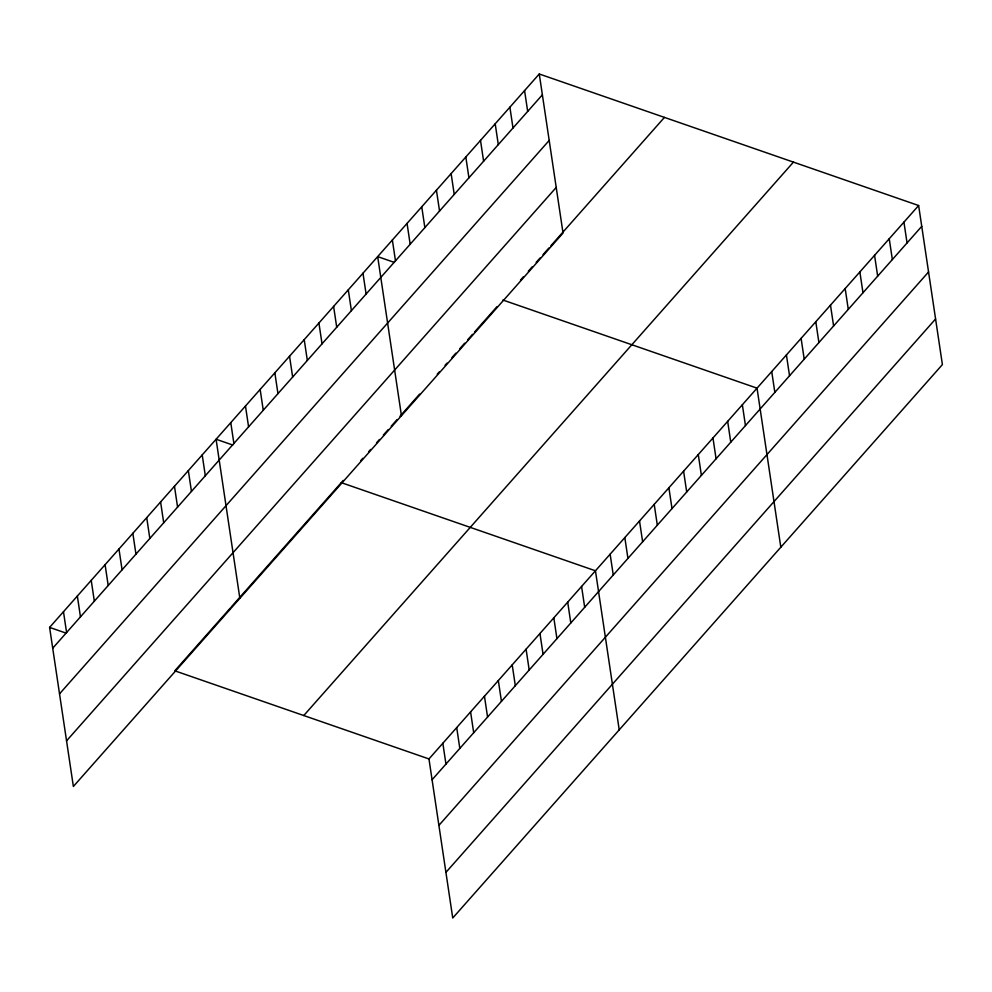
<?xml version="1.0" encoding="UTF-8"?>
<svg xmlns="http://www.w3.org/2000/svg" width="992" height="992" viewBox="0 0 992 992"><rect width="100%" height="100%" fill="white"/><g stroke="black" fill="none" stroke-linecap="round" stroke-linejoin="round"><path stroke-width="1.49" d="M539.264 73.991L563.034 233.058L73.371 786.47L49.6 627.403L539.264 73.991L918.629 205.53L942.4 364.597L452.736 918.009L428.966 758.942L918.629 205.53M52.712 648.222L542.376 94.81M59.532 693.842L549.196 140.43M66.551 740.85L556.214 187.438M230.28 608.096L174.79 670.815L428.966 758.942M231.272 606.968L343.232 480.438M360.865 460.511L362.824 458.304M368.702 451.658L370.661 449.45M376.526 442.804L379.465 439.481M383.383 435.054L388.281 429.524M391.22 426.2L397.098 419.566M400.036 416.243L419.616 394.109M437.249 374.182L439.208 371.963M445.086 365.329L447.045 363.109M451.943 357.579L455.861 353.152M459.78 348.725L464.665 343.195M467.604 339.872L472.502 334.341M474.461 332.122L496.992 306.664M520.49 280.104L523.429 276.78M528.327 271.25L532.245 266.823M536.164 262.396L540.082 257.97M543.021 254.646L548.898 248M550.858 245.793L664.454 117.391M303.775 715.53L793.439 162.118M432.078 779.762L921.742 226.35M438.898 825.381L928.562 271.969M445.916 872.39L935.58 318.978M394.37 262.409L377.679 256.618L401.45 415.685M502.87 300.018L757.032 388.157L780.816 547.224M232.773 445.036L216.082 439.245L239.853 598.312M341.273 482.645L595.448 570.784L619.219 729.852M49.6 627.403L66.29 633.194M903.935 222.134L907.048 242.953M889.241 238.737L892.354 259.557M874.56 255.341L877.672 276.16M859.866 271.932L862.978 292.764M845.172 288.536L848.284 309.368M830.49 305.139L833.602 325.959M815.796 321.743L818.908 342.562M801.102 338.346L804.214 359.166M786.42 354.95L789.533 375.77M771.726 371.554L774.839 392.373M742.351 404.761L745.463 425.58M727.657 421.364L730.769 442.184M712.963 437.956L716.075 458.788M698.281 454.559L701.394 475.391M683.587 471.163L686.7 491.995M668.893 487.766L672.006 508.586M654.212 504.37L657.324 525.19M639.518 520.974L642.63 541.793M624.824 537.577L627.936 558.397M610.142 554.181L613.254 575M524.57 90.594L527.682 111.414M581.572 586.458L584.685 607.29M509.888 107.198L513 128.018M567.697 602.144L570.809 622.964M495.194 123.802L498.306 144.621M553.821 617.818L556.934 638.65M480.5 140.393L483.612 161.225M539.958 633.504L543.07 654.323M465.818 156.996L468.931 177.828M526.082 649.177L529.195 670.009M451.124 173.6L454.237 194.432M512.207 664.863L515.319 685.683M436.43 190.204L439.543 211.023M498.331 680.537L501.444 701.369M421.749 206.807L424.861 227.627M484.456 696.223L487.568 717.042M407.055 223.411L410.167 244.23M470.58 711.896L473.692 732.728M392.361 240.014L395.473 260.834M456.704 727.582L459.817 748.402M442.841 743.268L445.954 764.088M362.985 273.222L366.098 294.041M348.291 289.825L351.404 310.645M333.61 306.429L336.722 327.248M318.916 323.02L322.028 343.852M304.222 339.624L307.334 360.456M289.54 356.227L292.652 377.059M274.846 372.831L277.958 393.65M260.152 389.434L263.264 410.254M245.47 406.038L248.583 426.858M230.776 422.642L233.889 443.461M202.207 454.919L205.319 475.751M188.344 470.605L191.456 491.424M174.468 486.278L177.58 507.11M160.592 501.964L163.705 522.784M146.717 517.638L149.829 538.47M132.841 533.324L135.954 554.144M118.966 548.998L122.078 569.83M105.09 564.684L108.202 585.503M91.227 580.37L94.339 601.189M77.351 596.043L80.464 616.863M63.476 611.729L66.588 632.549"/></g></svg>
